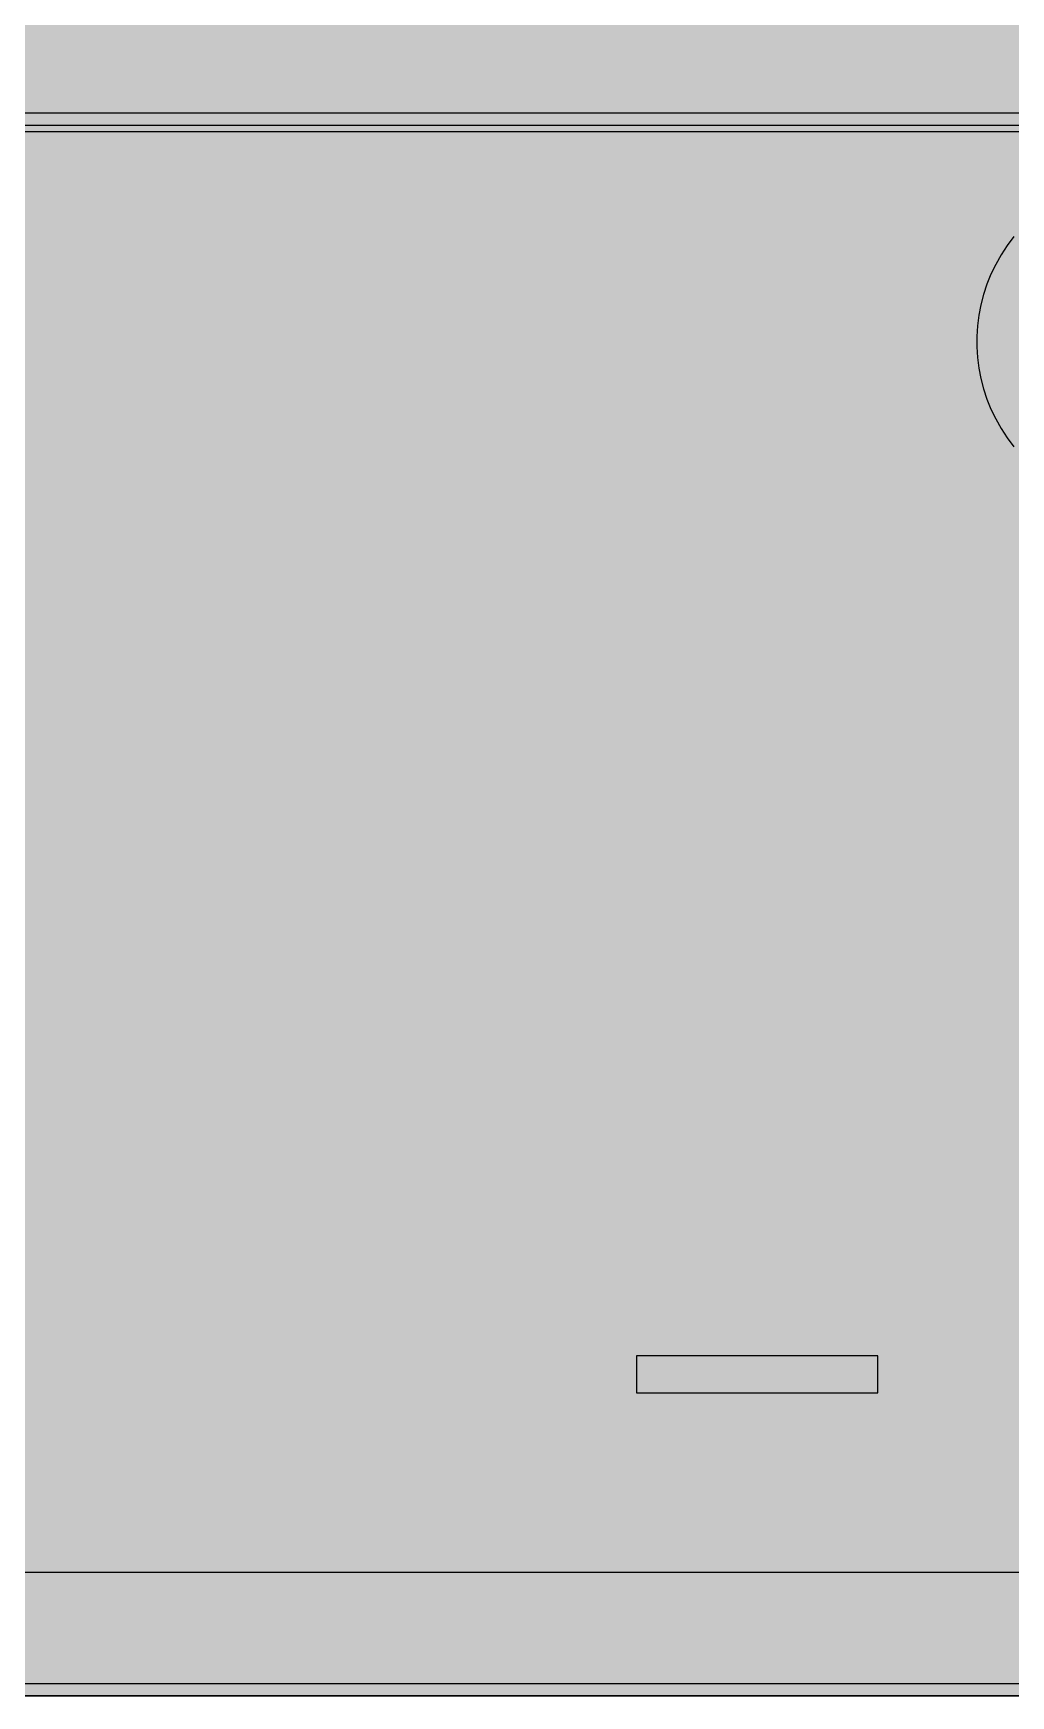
# Model space of a CAD drawing. Header units: millimetres. Extents: x 0 to 966, y -664 to 90.
# Drawn here: x 860.09 to 874.03, y 0 to 23.7 of the extents above; entities that cross this region are included whole.
import ezdxf

# ---------------------------------------------------------------- set-up
doc = ezdxf.new("R2010")
doc.units = ezdxf.units.MM
for name, color, linetype in [('HDL_BODY', 7, 'Continuous'), ('HDL_DETAIL', 7, 'Continuous'), ('HDL_PRINT', 7, 'Continuous')]:
    doc.layers.add(name, color=color, linetype=linetype)

# ---------------------------------------------------------------- blocks, each defined once
blk = doc.blocks.new('M_R8.16.1-CD_FRONT')
at = {"layer": 'HDL_BODY', "true_color": 0x202126}
blk.add_hatch(color=250, dxfattribs=at).paths.add_polyline_path([(0, 0), (144, 0), (144, 90), (0, 90)])
at = {"layer": 'HDL_BODY', "true_color": 0x2a2a30}
blk.add_hatch(color=250, dxfattribs=at).paths.add_polyline_path([(0.4, 20.52), (143.6, 20.52), (143.6, 68.31), (0.4, 68.31)])
at = {"layer": 'HDL_BODY', "true_color": 0x23242a}
blk.add_hatch(color=250, dxfattribs=at).paths.add_polyline_path([(0.4, 0.5), (143.6, 0.5), (143.6, 19.8), (0.4, 19.8)])
at = {"layer": 'HDL_PRINT', "true_color": 0xdee1e9}
h = blk.add_hatch(color=254, dxfattribs=at)
h.paths.add_polyline_path([(115.34, 13.31), (115.34, 15.073), (116.048, 15.073), (116.092, 15.073), (116.135, 15.073), (116.179, 15.073), (116.223, 15.073), (116.267, 15.073), (116.31, 15.073), (116.354, 15.066), (116.396, 15.05), (116.433, 15.029), (116.462, 15.008), (116.482, 14.991), (116.489, 14.985), (116.526, 14.952), (116.561, 14.927), (116.594, 14.906), (116.622, 14.887), (116.645, 14.867), (116.659, 14.841), (116.664, 14.808), (116.669, 14.771), (116.682, 14.733), (116.699, 14.695), (116.718, 14.657), (116.736, 14.62), (116.749, 14.582), (116.754, 14.544), (116.75, 14.507), (116.738, 14.464), (116.721, 14.417), (116.698, 14.368), (116.671, 14.319), (116.641, 14.272), (116.608, 14.229), (116.575, 14.192), (116.543, 14.162), (116.504, 14.134), (116.458, 14.107), (116.406, 14.082), (116.347, 14.06), (116.282, 14.041), (116.21, 14.027), (116.132, 14.018), (116.048, 14.015), (115.605, 14.015), (115.605, 13.31), (115.34, 13.31)])
h.paths.add_polyline_path([(115.605, 14.192), (116.048, 14.192), (116.118, 14.197), (116.179, 14.209), (116.232, 14.226), (116.279, 14.245), (116.321, 14.262), (116.361, 14.275), (116.399, 14.28), (116.404, 14.317), (116.417, 14.355), (116.434, 14.393), (116.453, 14.431), (116.471, 14.469), (116.484, 14.506), (116.489, 14.544), (116.488, 14.588), (116.485, 14.629), (116.477, 14.665), (116.462, 14.694), (116.437, 14.713), (116.399, 14.72), (116.39, 14.763), (116.368, 14.789), (116.342, 14.803), (116.319, 14.808), (116.31, 14.808), (116.273, 14.841), (116.236, 14.865), (116.198, 14.88), (116.16, 14.89), (116.123, 14.895), (116.085, 14.897), (116.048, 14.897), (115.605, 14.897), (115.605, 14.192)])
for points in [[(120.456, 13.31), (120.986, 15.073), (121.072, 15.073), (120.631, 13.31), (120.456, 13.31)], [(121.337, 13.31), (121.337, 15.073), (121.515, 15.073), (121.515, 13.486), (122.396, 13.486), (122.396, 13.31), (121.337, 13.31)], [(122.661, 13.31), (122.661, 15.073), (123.896, 15.073), (123.896, 14.897), (122.926, 14.897), (122.926, 14.368), (123.896, 14.368), (123.896, 14.103), (122.926, 14.103), (122.926, 13.486), (123.982, 13.486), (123.982, 13.31), (122.661, 13.31)], [(116.929, 13.31), (116.929, 14.544), (117.105, 14.544), (117.105, 14.368), (117.149, 14.411), (117.19, 14.453), (117.226, 14.489), (117.255, 14.518), (117.273, 14.537), (117.28, 14.544), (117.287, 14.581), (117.307, 14.606), (117.336, 14.621), (117.373, 14.629), (117.415, 14.632), (117.459, 14.632), (117.466, 14.632), (117.485, 14.629), (117.513, 14.621), (117.549, 14.606), (117.59, 14.581), (117.634, 14.544), (117.545, 14.368), (117.535, 14.368), (117.509, 14.368), (117.47, 14.368), (117.422, 14.368), (117.37, 14.368), (117.28, 14.368), (117.274, 14.33), (117.258, 14.303), (117.237, 14.28), (117.216, 14.257), (117.2, 14.229), (117.194, 14.192), (117.194, 14.182), (117.194, 14.155), (117.194, 14.115), (117.194, 14.067), (117.194, 14.015), (117.194, 13.31), (116.929, 13.31)], [(118.429, 6.523), (118.605, 6.434), (118.601, 6.376), (118.591, 6.318), (118.575, 6.261), (118.552, 6.207), (118.522, 6.156), (118.486, 6.108), (118.444, 6.065), (118.395, 6.026), (118.34, 5.994), (118.302, 5.961), (118.258, 5.929), (118.207, 5.899), (118.152, 5.873), (118.092, 5.85), (118.03, 5.833), (117.965, 5.821), (117.899, 5.817), (117.833, 5.821), (117.767, 5.833), (117.704, 5.85), (117.644, 5.873), (117.589, 5.899), (117.539, 5.929), (117.495, 5.961), (117.459, 5.994), (117.396, 6.002), (117.342, 6.023), (117.297, 6.054), (117.259, 6.093), (117.231, 6.136), (117.21, 6.18), (117.198, 6.222), (117.194, 6.258), (117.167, 6.317), (117.147, 6.376), (117.131, 6.434), (117.12, 6.493), (117.113, 6.552), (117.108, 6.611), (117.106, 6.67), (117.105, 6.728), (117.105, 6.787), (117.105, 6.853), (117.106, 6.918), (117.109, 6.981), (117.116, 7.041), (117.126, 7.096), (117.142, 7.147), (117.165, 7.191), (117.194, 7.228), (117.226, 7.29), (117.259, 7.345), (117.292, 7.394), (117.325, 7.437), (117.359, 7.477), (117.392, 7.513), (117.425, 7.547), (117.459, 7.58), (117.521, 7.584), (117.577, 7.594), (117.628, 7.608), (117.678, 7.624), (117.728, 7.641), (117.78, 7.655), (117.836, 7.665), (117.899, 7.668), (117.965, 7.664), (118.03, 7.653), (118.092, 7.636), (118.152, 7.613), (118.207, 7.587), (118.258, 7.557), (118.302, 7.525), (118.34, 7.492), (118.398, 7.459), (118.443, 7.425), (118.477, 7.388), (118.505, 7.349), (118.528, 7.305), (118.55, 7.257), (118.575, 7.202), (118.605, 7.14), (118.34, 7.052), (118.336, 7.114), (118.324, 7.169), (118.307, 7.217), (118.284, 7.261), (118.258, 7.3), (118.228, 7.337), (118.197, 7.371), (118.164, 7.404), (118.126, 7.409), (118.088, 7.422), (118.05, 7.439), (118.012, 7.458), (117.974, 7.475), (117.936, 7.487), (117.899, 7.492), (117.862, 7.488), (117.819, 7.477), (117.772, 7.46), (117.722, 7.437), (117.673, 7.411), (117.626, 7.381), (117.582, 7.349), (117.545, 7.316), (117.508, 7.311), (117.473, 7.296), (117.44, 7.274), (117.411, 7.246), (117.389, 7.213), (117.375, 7.177), (117.37, 7.14), (117.365, 7.069), (117.352, 7.008), (117.334, 6.955), (117.315, 6.907), (117.298, 6.865), (117.285, 6.825), (117.28, 6.787), (117.284, 6.725), (117.294, 6.669), (117.309, 6.617), (117.325, 6.567), (117.341, 6.517), (117.356, 6.465), (117.366, 6.409), (117.37, 6.346), (117.403, 6.309), (117.428, 6.271), (117.449, 6.233), (117.468, 6.195), (117.488, 6.157), (117.513, 6.12), (117.545, 6.082), (117.615, 6.077), (117.677, 6.064), (117.73, 6.047), (117.778, 6.028), (117.821, 6.011), (117.861, 5.999), (117.899, 5.994), (117.936, 5.998), (117.978, 6.009), (118.026, 6.026), (118.075, 6.049), (118.124, 6.075), (118.171, 6.105), (118.214, 6.137), (118.251, 6.17), (118.28, 6.203), (118.304, 6.238), (118.323, 6.274), (118.34, 6.313), (118.357, 6.357), (118.376, 6.406), (118.399, 6.461), (118.429, 6.523)], [(118.87, 6.346), (119.045, 6.346), (119.05, 6.309), (119.063, 6.271), (119.08, 6.233), (119.099, 6.195), (119.117, 6.157), (119.129, 6.12), (119.134, 6.082), (119.172, 6.077), (119.209, 6.064), (119.247, 6.047), (119.284, 6.028), (119.322, 6.011), (119.359, 5.999), (119.396, 5.994), (119.435, 5.999), (119.473, 6.011), (119.511, 6.028), (119.549, 6.047), (119.587, 6.064), (119.624, 6.077), (119.661, 6.082), (119.694, 6.12), (119.718, 6.157), (119.734, 6.195), (119.743, 6.233), (119.748, 6.271), (119.75, 6.309), (119.75, 6.346), (119.75, 6.412), (119.748, 6.461), (119.743, 6.497), (119.734, 6.525), (119.718, 6.551), (119.694, 6.578), (119.661, 6.611), (119.624, 6.643), (119.587, 6.667), (119.549, 6.682), (119.511, 6.692), (119.473, 6.697), (119.435, 6.699), (119.396, 6.699), (119.387, 6.699), (119.36, 6.699), (119.321, 6.699), (119.273, 6.699), (119.221, 6.699), (119.31, 6.875), (119.347, 6.876), (119.385, 6.877), (119.422, 6.882), (119.46, 6.892), (119.498, 6.907), (119.537, 6.931), (119.575, 6.963), (119.611, 6.97), (119.636, 6.99), (119.65, 7.019), (119.658, 7.055), (119.661, 7.096), (119.661, 7.14), (119.661, 7.178), (119.659, 7.215), (119.654, 7.253), (119.645, 7.291), (119.63, 7.329), (119.607, 7.366), (119.575, 7.404), (119.568, 7.411), (119.548, 7.427), (119.519, 7.448), (119.482, 7.469), (119.441, 7.486), (119.396, 7.492), (119.353, 7.486), (119.312, 7.469), (119.276, 7.448), (119.247, 7.427), (119.228, 7.411), (119.221, 7.404), (119.184, 7.366), (119.148, 7.329), (119.115, 7.291), (119.087, 7.253), (119.065, 7.215), (119.05, 7.178), (119.045, 7.14), (118.87, 7.14), (118.873, 7.202), (118.884, 7.257), (118.902, 7.305), (118.924, 7.349), (118.95, 7.388), (118.98, 7.425), (119.012, 7.459), (119.045, 7.492), (119.079, 7.525), (119.113, 7.557), (119.149, 7.587), (119.188, 7.613), (119.232, 7.636), (119.28, 7.653), (119.334, 7.664), (119.396, 7.668), (119.435, 7.664), (119.473, 7.651), (119.511, 7.634), (119.549, 7.615), (119.587, 7.598), (119.624, 7.585), (119.661, 7.58), (119.699, 7.543), (119.727, 7.515), (119.75, 7.492), (119.774, 7.469), (119.802, 7.442), (119.84, 7.404), (119.845, 7.366), (119.857, 7.329), (119.874, 7.291), (119.892, 7.253), (119.909, 7.215), (119.921, 7.178), (119.926, 7.14), (119.92, 7.133), (119.904, 7.114), (119.883, 7.085), (119.862, 7.048), (119.846, 7.007), (119.84, 6.963), (119.835, 6.93), (119.82, 6.905), (119.798, 6.885), (119.769, 6.866), (119.736, 6.845), (119.699, 6.82), (119.661, 6.787), (119.699, 6.787), (119.738, 6.785), (119.776, 6.78), (119.814, 6.771), (119.851, 6.755), (119.889, 6.732), (119.926, 6.699), (119.931, 6.661), (119.944, 6.621), (119.961, 6.579), (119.98, 6.531), (119.998, 6.478), (120.01, 6.417), (120.015, 6.346), (120.011, 6.31), (120, 6.266), (119.983, 6.219), (119.96, 6.17), (119.933, 6.121), (119.904, 6.074), (119.872, 6.031), (119.84, 5.994), (119.777, 5.961), (119.72, 5.929), (119.668, 5.899), (119.618, 5.873), (119.568, 5.85), (119.516, 5.833), (119.459, 5.821), (119.396, 5.817), (119.334, 5.821), (119.28, 5.833), (119.232, 5.85), (119.188, 5.873), (119.149, 5.899), (119.113, 5.929), (119.079, 5.961), (119.045, 5.994), (118.987, 6.027), (118.944, 6.061), (118.912, 6.098), (118.891, 6.137), (118.879, 6.18), (118.872, 6.229), (118.87, 6.284), (118.87, 6.346)], [(122.221, 5.906), (121.515, 7.58), (121.777, 7.58), (122.221, 6.346), (122.253, 6.309), (122.275, 6.271), (122.291, 6.233), (122.3, 6.195), (122.305, 6.157), (122.307, 6.12), (122.307, 6.082), (122.34, 6.12), (122.364, 6.157), (122.38, 6.195), (122.389, 6.233), (122.394, 6.271), (122.396, 6.309), (122.396, 6.346), (122.926, 7.58), (123.102, 7.58), (122.483, 5.906), (122.221, 5.906)]]:
    blk.add_hatch(color=254, dxfattribs=at).paths.add_polyline_path(points)
h = blk.add_hatch(color=254, dxfattribs=at)
h.paths.add_polyline_path([(117.721, 13.927), (117.724, 14.012), (117.733, 14.09), (117.747, 14.162), (117.766, 14.228), (117.788, 14.286), (117.813, 14.338), (117.841, 14.384), (117.87, 14.423), (117.899, 14.456), (117.936, 14.489), (117.98, 14.521), (118.03, 14.551), (118.086, 14.577), (118.146, 14.6), (118.209, 14.617), (118.274, 14.628), (118.34, 14.632), (118.402, 14.628), (118.458, 14.617), (118.51, 14.6), (118.56, 14.577), (118.61, 14.551), (118.662, 14.521), (118.718, 14.489), (118.78, 14.456), (118.81, 14.423), (118.838, 14.384), (118.865, 14.338), (118.89, 14.286), (118.912, 14.228), (118.93, 14.162), (118.944, 14.09), (118.953, 14.012), (118.956, 13.927), (118.951, 13.884), (118.939, 13.834), (118.922, 13.779), (118.903, 13.723), (118.887, 13.668), (118.874, 13.617), (118.87, 13.574), (118.831, 13.537), (118.793, 13.501), (118.755, 13.468), (118.717, 13.44), (118.679, 13.418), (118.642, 13.403), (118.605, 13.398), (118.567, 13.366), (118.529, 13.342), (118.491, 13.326), (118.453, 13.317), (118.416, 13.312), (118.378, 13.31), (118.34, 13.31), (118.281, 13.31), (118.223, 13.312), (118.167, 13.316), (118.112, 13.325), (118.061, 13.34), (118.013, 13.362), (117.969, 13.393), (117.931, 13.434), (117.899, 13.486), (117.866, 13.523), (117.834, 13.568), (117.804, 13.618), (117.777, 13.674), (117.754, 13.733), (117.736, 13.796), (117.725, 13.861), (117.721, 13.927)])
h.paths.add_polyline_path([(117.899, 13.927), (117.903, 13.865), (117.914, 13.81), (117.931, 13.761), (117.954, 13.718), (117.98, 13.678), (118.01, 13.642), (118.042, 13.608), (118.075, 13.574), (118.113, 13.542), (118.151, 13.518), (118.189, 13.503), (118.226, 13.493), (118.264, 13.488), (118.302, 13.487), (118.34, 13.486), (118.378, 13.487), (118.416, 13.488), (118.453, 13.493), (118.491, 13.503), (118.529, 13.518), (118.567, 13.542), (118.605, 13.574), (118.637, 13.613), (118.66, 13.652), (118.675, 13.695), (118.684, 13.742), (118.689, 13.796), (118.691, 13.857), (118.691, 13.927), (118.691, 13.998), (118.689, 14.059), (118.684, 14.112), (118.675, 14.159), (118.66, 14.202), (118.637, 14.242), (118.605, 14.28), (118.567, 14.317), (118.529, 14.353), (118.491, 14.386), (118.453, 14.414), (118.416, 14.436), (118.378, 14.451), (118.34, 14.456), (118.302, 14.451), (118.264, 14.436), (118.226, 14.414), (118.189, 14.386), (118.151, 14.353), (118.113, 14.317), (118.075, 14.28), (118.042, 14.247), (118.01, 14.212), (117.98, 14.176), (117.954, 14.137), (117.931, 14.093), (117.914, 14.044), (117.903, 13.989), (117.899, 13.927)])
h = blk.add_hatch(color=254, dxfattribs=at)
h.paths.add_polyline_path([(119.134, 13.222), (119.31, 13.134), (119.396, 13.046), (119.434, 13.008), (119.462, 12.984), (119.486, 12.968), (119.509, 12.961), (119.537, 12.958), (119.575, 12.957), (119.645, 12.958), (119.704, 12.959), (119.753, 12.964), (119.791, 12.974), (119.818, 12.99), (119.834, 13.013), (119.84, 13.046), (119.876, 13.053), (119.9, 13.072), (119.915, 13.101), (119.923, 13.137), (119.926, 13.178), (119.926, 13.222), (119.931, 13.227), (119.944, 13.243), (119.961, 13.27), (119.98, 13.308), (119.998, 13.357), (120.01, 13.416), (120.015, 13.486), (119.953, 13.453), (119.898, 13.422), (119.85, 13.392), (119.806, 13.365), (119.766, 13.342), (119.729, 13.325), (119.695, 13.314), (119.661, 13.31), (119.595, 13.314), (119.531, 13.325), (119.468, 13.342), (119.409, 13.365), (119.353, 13.392), (119.303, 13.422), (119.258, 13.453), (119.221, 13.486), (119.188, 13.549), (119.157, 13.605), (119.127, 13.657), (119.101, 13.707), (119.078, 13.757), (119.06, 13.809), (119.049, 13.865), (119.045, 13.927), (119.05, 13.998), (119.063, 14.059), (119.08, 14.112), (119.099, 14.159), (119.117, 14.202), (119.129, 14.242), (119.134, 14.28), (119.167, 14.317), (119.191, 14.355), (119.212, 14.393), (119.231, 14.431), (119.251, 14.469), (119.277, 14.506), (119.31, 14.544), (119.347, 14.549), (119.387, 14.562), (119.429, 14.579), (119.476, 14.598), (119.53, 14.615), (119.591, 14.627), (119.661, 14.632), (119.698, 14.628), (119.742, 14.617), (119.789, 14.6), (119.838, 14.577), (119.888, 14.551), (119.935, 14.521), (119.978, 14.489), (120.015, 14.456), (120.015, 14.544), (120.191, 14.544), (120.191, 13.486), (120.191, 13.42), (120.19, 13.355), (120.186, 13.293), (120.18, 13.233), (120.169, 13.177), (120.153, 13.127), (120.131, 13.083), (120.102, 13.046), (120.097, 13.013), (120.082, 12.988), (120.061, 12.967), (120.033, 12.948), (120, 12.927), (119.964, 12.902), (119.926, 12.869), (119.889, 12.837), (119.851, 12.813), (119.814, 12.798), (119.776, 12.788), (119.738, 12.783), (119.699, 12.781), (119.661, 12.781), (119.595, 12.785), (119.531, 12.795), (119.468, 12.809), (119.409, 12.825), (119.353, 12.841), (119.303, 12.856), (119.258, 12.866), (119.221, 12.869), (119.189, 12.907), (119.166, 12.947), (119.151, 12.99), (119.141, 13.037), (119.136, 13.09), (119.135, 13.151), (119.134, 13.222)])
h.paths.add_polyline_path([(119.31, 14.015), (119.31, 13.949), (119.311, 13.884), (119.315, 13.822), (119.321, 13.762), (119.331, 13.706), (119.346, 13.656), (119.368, 13.611), (119.396, 13.574), (119.435, 13.542), (119.473, 13.518), (119.511, 13.503), (119.549, 13.493), (119.587, 13.488), (119.624, 13.487), (119.661, 13.486), (119.699, 13.487), (119.738, 13.488), (119.776, 13.493), (119.814, 13.503), (119.851, 13.518), (119.889, 13.542), (119.926, 13.574), (119.931, 13.617), (119.944, 13.668), (119.961, 13.723), (119.98, 13.779), (119.998, 13.834), (120.01, 13.884), (120.015, 13.927), (120.01, 14.002), (119.998, 14.074), (119.98, 14.14), (119.961, 14.196), (119.944, 14.241), (119.931, 14.269), (119.926, 14.28), (119.889, 14.317), (119.851, 14.353), (119.814, 14.386), (119.776, 14.414), (119.738, 14.436), (119.699, 14.451), (119.661, 14.456), (119.624, 14.451), (119.587, 14.436), (119.549, 14.414), (119.511, 14.386), (119.473, 14.353), (119.435, 14.317), (119.396, 14.28), (119.364, 14.27), (119.341, 14.243), (119.326, 14.203), (119.317, 14.156), (119.312, 14.106), (119.31, 14.058), (119.31, 14.015)])
h = blk.add_hatch(color=254, dxfattribs=at)
h.paths.add_polyline_path([(120.191, 6.699), (120.191, 6.784), (120.192, 6.862), (120.194, 6.934), (120.199, 6.999), (120.206, 7.058), (120.217, 7.11), (120.233, 7.156), (120.254, 7.195), (120.28, 7.228), (120.285, 7.298), (120.299, 7.357), (120.321, 7.406), (120.349, 7.444), (120.382, 7.471), (120.418, 7.487), (120.456, 7.492), (120.494, 7.53), (120.532, 7.566), (120.569, 7.599), (120.607, 7.627), (120.645, 7.649), (120.683, 7.663), (120.721, 7.668), (120.759, 7.664), (120.797, 7.651), (120.834, 7.634), (120.872, 7.615), (120.91, 7.598), (120.947, 7.585), (120.986, 7.58), (121.022, 7.548), (121.058, 7.522), (121.091, 7.502), (121.119, 7.483), (121.141, 7.462), (121.156, 7.437), (121.161, 7.404), (121.194, 7.366), (121.218, 7.329), (121.234, 7.291), (121.243, 7.253), (121.248, 7.215), (121.25, 7.178), (121.25, 7.14), (121.279, 7.103), (121.3, 7.059), (121.316, 7.008), (121.326, 6.952), (121.332, 6.893), (121.335, 6.83), (121.337, 6.765), (121.337, 6.699), (121.337, 6.633), (121.335, 6.568), (121.332, 6.505), (121.326, 6.446), (121.316, 6.39), (121.3, 6.339), (121.279, 6.295), (121.25, 6.258), (121.246, 6.196), (121.235, 6.141), (121.217, 6.092), (121.195, 6.049), (121.168, 6.009), (121.137, 5.973), (121.105, 5.939), (121.072, 5.906), (121.034, 5.901), (120.995, 5.888), (120.953, 5.871), (120.905, 5.852), (120.852, 5.835), (120.791, 5.822), (120.721, 5.817), (120.683, 5.821), (120.64, 5.833), (120.593, 5.85), (120.544, 5.873), (120.494, 5.899), (120.447, 5.929), (120.404, 5.961), (120.367, 5.994), (120.341, 6.049), (120.315, 6.109), (120.291, 6.174), (120.267, 6.242), (120.246, 6.313), (120.228, 6.387), (120.213, 6.463), (120.201, 6.541), (120.194, 6.62), (120.191, 6.699)])
h.paths.add_polyline_path([(120.367, 6.699), (120.37, 6.614), (120.379, 6.536), (120.393, 6.464), (120.412, 6.399), (120.434, 6.34), (120.459, 6.288), (120.487, 6.242), (120.515, 6.203), (120.545, 6.17), (120.55, 6.132), (120.564, 6.096), (120.586, 6.064), (120.614, 6.035), (120.647, 6.013), (120.683, 5.999), (120.721, 5.994), (120.786, 5.999), (120.834, 6.013), (120.871, 6.035), (120.899, 6.064), (120.925, 6.096), (120.952, 6.132), (120.986, 6.17), (121.011, 6.203), (121.031, 6.242), (121.046, 6.288), (121.057, 6.34), (121.064, 6.399), (121.069, 6.464), (121.071, 6.536), (121.072, 6.614), (121.072, 6.699), (121.072, 6.8), (121.071, 6.89), (121.07, 6.971), (121.066, 7.043), (121.061, 7.107), (121.053, 7.162), (121.042, 7.21), (121.028, 7.252), (121.009, 7.287), (120.986, 7.316), (120.952, 7.353), (120.925, 7.389), (120.899, 7.422), (120.871, 7.451), (120.834, 7.473), (120.786, 7.487), (120.721, 7.492), (120.683, 7.487), (120.647, 7.473), (120.614, 7.451), (120.586, 7.422), (120.564, 7.389), (120.55, 7.353), (120.545, 7.316), (120.518, 7.287), (120.492, 7.252), (120.467, 7.21), (120.444, 7.162), (120.422, 7.107), (120.404, 7.043), (120.388, 6.971), (120.377, 6.89), (120.369, 6.8), (120.367, 6.699)])
h = blk.add_hatch(color=254, dxfattribs=at)
h.paths.add_polyline_path([(115.34, 5.906), (115.34, 7.58), (115.959, 7.58), (116.029, 7.58), (116.09, 7.58), (116.144, 7.58), (116.191, 7.58), (116.233, 7.58), (116.273, 7.58), (116.31, 7.58), (116.348, 7.575), (116.387, 7.563), (116.425, 7.546), (116.463, 7.527), (116.5, 7.51), (116.538, 7.497), (116.575, 7.492), (116.608, 7.459), (116.641, 7.425), (116.671, 7.388), (116.698, 7.349), (116.721, 7.305), (116.738, 7.257), (116.75, 7.202), (116.754, 7.14), (116.785, 7.097), (116.808, 7.047), (116.824, 6.992), (116.833, 6.935), (116.838, 6.88), (116.84, 6.83), (116.84, 6.787), (116.84, 6.717), (116.838, 6.656), (116.833, 6.602), (116.824, 6.555), (116.808, 6.512), (116.785, 6.472), (116.754, 6.434), (116.753, 6.364), (116.751, 6.305), (116.746, 6.256), (116.737, 6.219), (116.721, 6.192), (116.697, 6.175), (116.664, 6.17), (116.631, 6.132), (116.605, 6.096), (116.585, 6.064), (116.566, 6.035), (116.546, 6.013), (116.521, 5.999), (116.489, 5.994), (116.451, 5.957), (116.423, 5.932), (116.399, 5.917), (116.376, 5.909), (116.348, 5.906), (116.31, 5.906), (116.267, 5.906), (116.223, 5.906), (116.179, 5.906), (116.135, 5.906), (116.092, 5.906), (116.048, 5.906), (115.34, 5.906)])
h.paths.add_polyline_path([(115.605, 6.082), (115.959, 6.082), (116.039, 6.082), (116.106, 6.082), (116.157, 6.082), (116.194, 6.082), (116.216, 6.082), (116.224, 6.082), (116.267, 6.119), (116.308, 6.144), (116.344, 6.159), (116.373, 6.167), (116.392, 6.17), (116.399, 6.17), (116.433, 6.208), (116.458, 6.246), (116.479, 6.283), (116.498, 6.321), (116.518, 6.359), (116.543, 6.397), (116.575, 6.434), (116.575, 6.472), (116.575, 6.512), (116.575, 6.555), (116.575, 6.602), (116.575, 6.656), (116.575, 6.717), (116.575, 6.787), (116.575, 6.858), (116.573, 6.919), (116.568, 6.972), (116.559, 7.019), (116.543, 7.062), (116.521, 7.102), (116.489, 7.14), (116.455, 7.205), (116.43, 7.254), (116.409, 7.29), (116.39, 7.318), (116.369, 7.344), (116.343, 7.371), (116.31, 7.404), (116.273, 7.404), (116.233, 7.404), (116.191, 7.404), (116.144, 7.404), (116.09, 7.404), (116.029, 7.404), (115.959, 7.404), (115.605, 7.404), (115.605, 6.082)])
at = {"layer": 'HDL_DETAIL', "color": 251, "true_color": 0x52555c}
for points in [[(0.001, 0), (144, 0), (144, 89.999), (0.001, 89.999), (0.001, 0)], [(0.001, 22.301), (144, 22.301), (144, 67.61), (0.001, 67.61), (0.001, 22.301)]]:
    blk.add_lwpolyline(points, close=True, dxfattribs=at)
for points in [[(0.265, 22.566), (143.03, 22.566)], [(0.265, 22.566), (143.03, 22.566)], [(0.265, 22.566), (143.03, 22.566)], [(0.265, 22.566), (143.03, 22.566)], [(0.265, 22.566), (143.03, 22.566)], [(0.265, 22.566), (143.03, 22.566)], [(0.265, 22.566), (143.03, 22.566)], [(0.265, 22.566), (143.03, 22.566)], [(0.265, 22.566), (143.03, 22.566)], [(0.265, 22.566), (143.03, 22.566)], [(0.265, 22.566), (143.03, 22.566)], [(0.265, 22.566), (143.03, 22.566)], [(0.265, 22.566), (143.03, 22.566)], [(0.265, 22.566), (143.03, 22.566)], [(0.265, 22.566), (143.03, 22.566)], [(0.265, 22.566), (143.03, 22.566)], [(0.265, 22.566), (143.03, 22.566)], [(0.265, 22.566), (143.03, 22.566)], [(0.265, 22.566), (143.03, 22.566)], [(0.265, 22.566), (143.03, 22.566)], [(0.265, 22.566), (143.03, 22.566)], [(0.001, 22.389), (143.205, 22.389)], [(0.001, 22.389), (143.205, 22.389)], [(0.001, 22.389), (143.205, 22.389)], [(0.001, 22.389), (143.205, 22.389)], [(0.001, 22.389), (143.205, 22.389)], [(0.001, 22.389), (143.205, 22.389)], [(0.001, 22.389), (143.205, 22.389)], [(0.001, 22.389), (143.205, 22.389)], [(0.001, 22.389), (143.205, 22.389)], [(0.001, 22.389), (143.205, 22.389)], [(0.001, 22.389), (143.205, 22.389)], [(0.001, 22.389), (143.205, 22.389)], [(0.001, 22.389), (143.205, 22.389)], [(0.001, 22.389), (143.205, 22.389)], [(0.001, 22.389), (143.205, 22.389)], [(0.001, 22.389), (143.205, 22.389)], [(0.001, 22.389), (143.205, 22.389)], [(0.001, 22.389), (143.205, 22.389)], [(0.001, 22.389), (143.205, 22.389)], [(0.001, 22.389), (143.205, 22.389)], [(0.001, 22.389), (143.205, 22.389)], [(124.072, 20.803), (123.976, 20.674), (123.889, 20.542), (123.813, 20.405), (123.745, 20.266), (123.688, 20.123), (123.64, 19.977), (123.602, 19.83), (123.573, 19.681), (123.554, 19.531), (123.544, 19.38), (123.544, 19.229), (123.554, 19.078), (123.573, 18.928), (123.602, 18.779), (123.64, 18.631), (123.688, 18.486), (123.745, 18.343), (123.813, 18.203), (123.889, 18.067), (123.976, 17.934), (124.072, 17.806)], [(118.691, 4.848), (118.691, 4.319)], [(122.131, 4.848), (118.691, 4.848)], [(122.131, 4.319), (122.131, 4.848)], [(118.691, 4.319), (122.131, 4.319)], [(0.001, 1.763), (127.244, 1.763)], [(0.001, 1.763), (127.244, 1.763)], [(0.001, 1.763), (127.244, 1.763)], [(0.001, 1.763), (127.244, 1.763)], [(0.001, 1.763), (127.244, 1.763)], [(0.001, 1.763), (127.244, 1.763)], [(0.001, 1.763), (127.244, 1.763)], [(0.001, 1.763), (127.244, 1.763)], [(0.001, 1.763), (127.244, 1.763)], [(0.001, 1.763), (127.244, 1.763)], [(0.001, 1.763), (127.244, 1.763)], [(0.001, 1.763), (127.244, 1.763)], [(0.001, 1.763), (127.244, 1.763)], [(0.001, 1.763), (127.244, 1.763)], [(0.001, 1.763), (127.244, 1.763)], [(0.001, 1.763), (127.244, 1.763)], [(0.001, 1.763), (127.244, 1.763)], [(0.001, 1.763), (127.244, 1.763)], [(0.001, 1.763), (127.244, 1.763)], [(0.001, 1.763), (127.244, 1.763)], [(0.001, 1.763), (127.244, 1.763)], [(0.001, 0.176), (143.294, 0.176)], [(0.001, 0.176), (143.294, 0.176)], [(0.001, 0.176), (143.294, 0.176)], [(0.001, 0.176), (143.294, 0.176)], [(0.001, 0.176), (143.294, 0.176)], [(0.001, 0.176), (143.294, 0.176)], [(0.001, 0.176), (143.294, 0.176)], [(0.001, 0.176), (143.294, 0.176)], [(0.001, 0.176), (143.294, 0.176)], [(0.001, 0.176), (143.294, 0.176)], [(0.001, 0.176), (143.294, 0.176)], [(0.001, 0.176), (143.294, 0.176)], [(0.001, 0.176), (143.294, 0.176)], [(0.001, 0.176), (143.294, 0.176)], [(0.001, 0.176), (143.294, 0.176)], [(0.001, 0.176), (143.294, 0.176)], [(0.001, 0.176), (143.294, 0.176)], [(0.001, 0.176), (143.294, 0.176)], [(0.001, 0.176), (143.294, 0.176)], [(0.001, 0.176), (143.294, 0.176)], [(0.001, 0.176), (143.294, 0.176)], [(143.649, 0), (78.04, 0)], [(143.649, 0), (78.04, 0)], [(143.649, 0), (78.04, 0)], [(143.649, 0), (78.04, 0)], [(143.649, 0), (78.04, 0)], [(143.649, 0), (78.04, 0)], [(143.649, 0), (78.04, 0)], [(143.649, 0), (78.04, 0)], [(143.649, 0), (78.04, 0)], [(143.649, 0), (78.04, 0)], [(143.649, 0), (78.04, 0)], [(143.649, 0), (78.04, 0)], [(143.649, 0), (78.04, 0)], [(143.649, 0), (78.04, 0)], [(143.649, 0), (78.04, 0)], [(143.649, 0), (78.04, 0)], [(143.649, 0), (78.04, 0)], [(143.649, 0), (78.04, 0)], [(143.649, 0), (78.04, 0)], [(143.649, 0), (78.04, 0)], [(143.649, 0), (78.04, 0)]]:
    blk.add_lwpolyline(points, dxfattribs=at)

msp = doc.modelspace()

# ---------------------------------------------------------------- block references
msp.add_blockref('M_R8.16.1-CD_FRONT', (750, 0))

doc.saveas('drawing.dxf')
